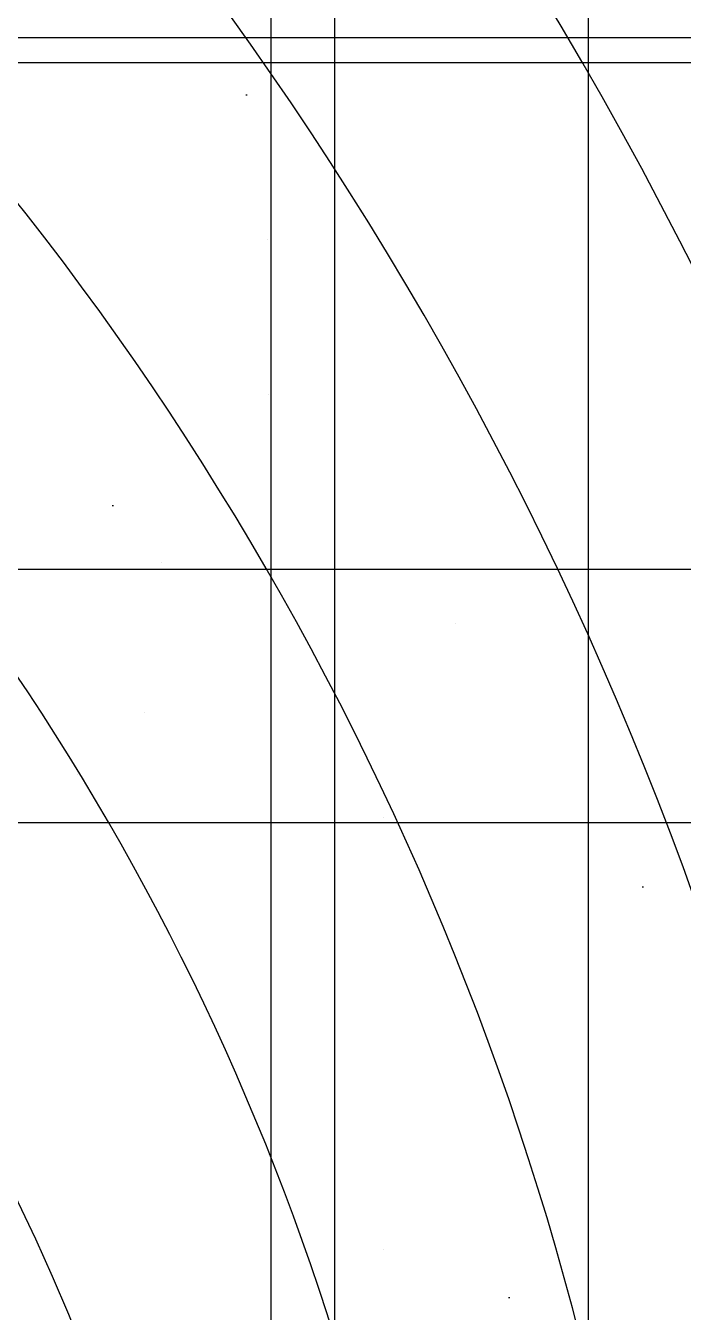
# Model space of a CAD drawing. Header units: inches. Extents: x -31 to 122, y -49 to 49.
# Drawn here: x 1.392 to 2.688, y 1.534 to 4.073 of the extents above; entities that cross this region are included whole.
import ezdxf

# ---------------------------------------------------------------- set-up
doc = ezdxf.new("R2010")
doc.units = ezdxf.units.IN
doc.header["$MEASUREMENT"] = 0

# ---------------------------------------------------------------- blocks, each defined once
blk = doc.blocks.new('HVIF18')
blk.add_line((2.5, 12), (2.5, -12))
blk = doc.blocks.new('HVIF12')
blk.add_line((2.5, 8), (2.5, -8))
blk = doc.blocks.new('HVIF60')
blk.add_line((2.5, 33), (2.5, -33))
blk = doc.blocks.new('HVIF36')
blk.add_line((2.5, 21), (2.5, -21))
blk = doc.blocks.new('HVIF24')
blk.add_line((2.5, 15), (2.5, -15))
blk = doc.blocks.new('HVRF25')
blk.add_circle((0, 0), 22)
blk = doc.blocks.new('HVRF19')
blk.add_circle((0, 0), 16.5)
blk = doc.blocks.new('HVRF13')
blk.add_circle((0, 0), 12)
blk = doc.blocks.new('HVRF37')
blk.add_circle((0, 0), 31)
blk = doc.blocks.new('HVRF31')
blk.add_circle((0, 0), 25)
blk = doc.blocks.new('*X130')
at = {"color": 0}
blk.add_line((4845.3125, 2931.25), (4845.3125, 2931.25), dxfattribs=at)
blk = doc.blocks.new('hvtbeav1n')
blk.add_line((0, 4.05), (6.2229, 4.05))
at = {"color": 8, "extrusion": (0, 0, -1), "xscale": -1.349999999999909, "yscale": 1.35000000000008, "zscale": -1.35, "rotation": 180}
blk.add_blockref('*X130', (-6543.0404, 3960.839), dxfattribs=at)
blk = doc.blocks.new('*X132')
at = {"color": 0}
blk.add_line((4845.3125, 2931.25), (4845.3125, 2931.25), dxfattribs=at)
blk = doc.blocks.new('hvtbeav1')
blk.add_line((0, 4.05), (6.2229, 4.05))
at = {"color": 8, "extrusion": (0, 0, -1), "xscale": -1.349999999999909, "yscale": 1.35000000000008, "zscale": -1.35, "rotation": 180}
blk.add_blockref('*X132', (-6543.0404, 3960.839), dxfattribs=at)
blk = doc.blocks.new('hvtb8c')
blk.add_line((6, 4), (0, 4))
blk = doc.blocks.new('hvtb8')
blk.add_line((6, 4), (0, 4))
blk = doc.blocks.new('hvtb6e')
at = {"color": 4}
blk.add_line((2.097, 1.6575), (2.097, 1.6575), dxfattribs=at)
blk = doc.blocks.new('hvtb6c')
blk.add_line((6, 3), (0, 3))
blk = doc.blocks.new('hvtb6')
blk.add_line((6, 3), (0, 3))
blk = doc.blocks.new('hvtb5e')
at = {"color": 4}
blk.add_line((2.097, 2.5103), (2.097, 2.5103), dxfattribs=at)
blk = doc.blocks.new('hvtb5c')
blk.add_line((10, 2.5), (0, 2.5))
blk = doc.blocks.new('hvtb5')
blk.add_line((10, 2.5), (0, 2.5))
blk = doc.blocks.new('hvtbsav2n')
h = blk.add_hatch()
h.set_pattern_fill('DOTS', color=8, scale=25, style=0)
h.paths.add_polyline_path([(21.62, 5), (14.5951, 5, -0.383554), (6.2227, 5), (0, 5), (0, -5), (6.2227, -5, -0.383554), (14.5951, -5), (21.62, -5)])
blk = doc.blocks.new('*X149')
at = {"color": 0}
blk.add_line((4550.78125, 2817.1875), (4550.78125, 2817.1875), dxfattribs=at)
blk = doc.blocks.new('hvtbsav2')
at = {"color": 8, "rotation": 180}
blk.add_blockref('*X149', (4553.0203, 2820.0818), dxfattribs=at)
blk = doc.blocks.new('*X151')
at = {"color": 0}
blk.add_line((4845.3125, 2931.25), (4845.3125, 2931.25), dxfattribs=at)
blk = doc.blocks.new('hvtbsav1n')
blk.add_line((0, 4.05), (6.2229, 4.05))
at = {"color": 8, "extrusion": (0, 0, -1), "xscale": -1.350000000000023, "yscale": 1.35000000000008, "zscale": -1.35, "rotation": 180}
blk.add_blockref('*X151', (-6543.0404, 3960.839), dxfattribs=at)
blk = doc.blocks.new('*X153')
at = {"color": 0}
blk.add_line((4845.3125, 2931.25), (4845.3125, 2931.25), dxfattribs=at)
blk = doc.blocks.new('hvtbsav1')
blk.add_line((0, 4.05), (6.2229, 4.05))
at = {"color": 8, "extrusion": (0, 0, -1), "xscale": -1.350000000000023, "yscale": 1.35000000000008, "zscale": -1.35, "rotation": 180}
blk.add_blockref('*X153', (-6543.0404, 3960.839), dxfattribs=at)
blk = doc.blocks.new('hvtbhv1')
h = blk.add_hatch()
h.set_pattern_fill('DOTS', color=8, scale=25, style=0)
h.set_pattern_definition([(0, (-1179.4241, -605.4397), (0.78125, 1.5625), [0, -1.5625])])
h.paths.add_polyline_path([(6.7036, 5), (0, 5), (0, -5), (6.7036, -5, -0.383554), (15.076, -5), (21.62, -5), (21.62, 5), (15.076, 5, -0.383554)])
blk = doc.blocks.new('*X160')
at = {"color": 0}
for p, q in [((5022.75, 2943), (5022.75, 2943)), ((5022.375, 2942.25), (5022.375, 2942.25)), ((5022.75, 2941.5), (5022.75, 2941.5))]:
    blk.add_line(p, q, dxfattribs=at)
blk = doc.blocks.new('hvtbeav6n')
blk.add_line((2, 6), (2, -6))
at = {"color": 4}
blk.add_blockref('*X160', (-5020.8806, -2939.654), dxfattribs=at)
blk = doc.blocks.new('*X164')
at = {"color": 0}
for p, q in [((5022.75, 2943), (5022.75, 2943)), ((5022.375, 2942.25), (5022.375, 2942.25)), ((5022.75, 2941.5), (5022.75, 2941.5))]:
    blk.add_line(p, q, dxfattribs=at)
blk = doc.blocks.new('hvtbeav6')
blk.add_line((2, 6), (2, -6))
at = {"color": 4}
blk.add_blockref('*X164', (-5020.8806, -2939.654), dxfattribs=at)
blk = doc.blocks.new('*X166')
at = {"color": 0}
blk.add_line((3681.75, 30372), (3681.75, 30372), dxfattribs=at)
blk = doc.blocks.new('hvtbeav5n')
blk.add_line((2, 12.125), (2, 0))
at = {"color": 4}
blk.add_blockref('*X166', (-3680.0903, -30368.9862), dxfattribs=at)
blk = doc.blocks.new('*X169')
at = {"color": 0}
blk.add_line((3681.75, 30372), (3681.75, 30372), dxfattribs=at)
blk = doc.blocks.new('hvtbeav5')
blk.add_line((2, 12.125), (2, 0))
at = {"color": 4}
blk.add_blockref('*X169', (-3680.0903, -30368.9862), dxfattribs=at)
blk = doc.blocks.new('*X173')
at = {"color": 0}
blk.add_line((3103.1861, 789.0625), (3103.1861, 789.0625), dxfattribs=at)
blk = doc.blocks.new('*X172')
at = {"color": 0}
blk.add_line((3689.625, 30423.75), (3689.625, 30423.75), dxfattribs=at)
blk = doc.blocks.new('hvtbeav4n')
blk.add_line((1.875, 8.8481), (1.875, -1.2169))
at = {"color": 4}
blk.add_blockref('*X172', (-3688.125, -30420.75), dxfattribs=at)
at = {"color": 8}
blk.add_blockref('*X173', (-3101.1855, -785.9856), dxfattribs=at)
blk = doc.blocks.new('*X175')
at = {"color": 0}
blk.add_line((3689.625, 30422.25), (3689.625, 30422.25), dxfattribs=at)
blk = doc.blocks.new('hvtbeav4')
blk.add_line((2, 10.065), (2, 0))
at = {"color": 4}
blk.add_blockref('*X175', (-3688, -30419.5331), dxfattribs=at)
blk = doc.blocks.new('*X182')
at = {"color": 0}
blk.add_line((4550.78125, 2817.1875), (4550.78125, 2817.1875), dxfattribs=at)
blk = doc.blocks.new('hvtbeav2n')
at = {"color": 8, "rotation": 180}
blk.add_blockref('*X182', (4553.0203, 2820.0818), dxfattribs=at)
blk = doc.blocks.new('hvtbeav2')
h = blk.add_hatch()
h.set_pattern_fill('DOTS', color=8, scale=25, style=0)
h.paths.add_polyline_path([(21.62, 5), (14.9353, 5, -0.383554), (6.5629, 5), (0, 5), (0, -5), (6.5629, -5, -0.383554), (14.9353, -5), (21.62, -5)])
blk = doc.blocks.new('*X195')
at = {"color": 0}
for p, q in [((5022.75, 2943), (5022.75, 2943)), ((5022.375, 2942.25), (5022.375, 2942.25)), ((5022.75, 2941.5), (5022.75, 2941.5))]:
    blk.add_line(p, q, dxfattribs=at)
blk = doc.blocks.new('hvtbsav6n')
blk.add_line((2, 6), (2, -6))
at = {"color": 4}
blk.add_blockref('*X195', (-5020.8806, -2939.654), dxfattribs=at)
blk = doc.blocks.new('*X199')
at = {"color": 0}
for p, q in [((5022.75, 2943), (5022.75, 2943)), ((5022.375, 2942.25), (5022.375, 2942.25)), ((5022.75, 2941.5), (5022.75, 2941.5))]:
    blk.add_line(p, q, dxfattribs=at)
blk = doc.blocks.new('hvtbsav6')
blk.add_line((2, 6), (2, -6))
at = {"color": 4}
blk.add_blockref('*X199', (-5020.8806, -2939.654), dxfattribs=at)
blk = doc.blocks.new('*X201')
at = {"color": 0}
blk.add_line((3681.75, 30372), (3681.75, 30372), dxfattribs=at)
blk = doc.blocks.new('hvtbsav5n')
blk.add_line((2, 12.125), (2, 0))
at = {"color": 4}
blk.add_blockref('*X201', (-3680.0903, -30368.9862), dxfattribs=at)
blk = doc.blocks.new('*X204')
at = {"color": 0}
blk.add_line((3681.75, 30372), (3681.75, 30372), dxfattribs=at)
blk = doc.blocks.new('hvtbsav5')
blk.add_line((2, 12.125), (2, 0))
at = {"color": 4}
blk.add_blockref('*X204', (-3680.0903, -30368.9862), dxfattribs=at)
blk = doc.blocks.new('*X207')
at = {"color": 0}
blk.add_line((3689.625, 30422.25), (3689.625, 30422.25), dxfattribs=at)
blk = doc.blocks.new('hvtbsav4n')
blk.add_line((2, 10.065), (2, 0))
at = {"color": 4}
blk.add_blockref('*X207', (-3688, -30419.5331), dxfattribs=at)
blk = doc.blocks.new('*X211')
at = {"color": 0}
blk.add_line((3103.1861, 789.0625), (3103.1861, 789.0625), dxfattribs=at)
blk = doc.blocks.new('*X210')
at = {"color": 0}
blk.add_line((3689.625, 30423.75), (3689.625, 30423.75), dxfattribs=at)
blk = doc.blocks.new('hvtbsav4')
blk.add_line((1.875, 8.8481), (1.875, -1.2169))
at = {"color": 4}
blk.add_blockref('*X210', (-3688.125, -30420.75), dxfattribs=at)
at = {"color": 8}
blk.add_blockref('*X211', (-3101.1855, -785.9856), dxfattribs=at)
blk = doc.blocks.new('J12')
blk.add_arc((-3.3294, 0), 6, 284.95707, 75.04293)
blk = doc.blocks.new('J10')
blk.add_arc((-2.7745, 0), 5, 284.9571, 75.0429)
blk = doc.blocks.new('J8')
blk.add_arc((-2.2196, 0), 4, 284.9571, 75.0429)
blk = doc.blocks.new('J18')
blk.add_arc((-4.9941, 0), 9, 284.95707, 75.04293)
blk = doc.blocks.new('J16')
blk.add_arc((-4.4392, 0), 8, 284.95707, 75.04293)
blk = doc.blocks.new('J14')
blk.add_arc((-3.8843, 0), 7, 284.95707, 75.04293)

msp = doc.modelspace()

# ---------------------------------------------------------------- block references
for name in ['HVIF60', 'HVRF37', 'HVIF36', 'HVRF31', 'HVIF24', 'HVRF25', 'hvtbeav6n', 'hvtbeav6', 'hvtbeav5', 'hvtbsav6n', 'hvtbsav6', 'hvtbsav5n', 'hvtbsav5', 'HVIF18', 'HVRF19', 'HVIF12', 'hvtbeav5n', 'HVRF13', 'hvtbeav4', 'hvtbsav4n', 'hvtbsav4', 'hvtbeav4n', 'J18', 'J16', 'J14', 'hvtbeav1', 'hvtb8c', 'hvtb8', 'hvtbsav2n', 'hvtbsav2', 'hvtbsav1n', 'hvtbsav1', 'hvtbeav2', 'J12', 'hvtb6e', 'hvtb6c', 'hvtb6', 'hvtb5e', 'hvtb5c', 'hvtb5', 'hvtbhv1', 'hvtbeav2n', 'J10', 'hvtbeav1n', 'J8']:
    msp.add_blockref(name, (0, 0))

doc.saveas('drawing.dxf')
